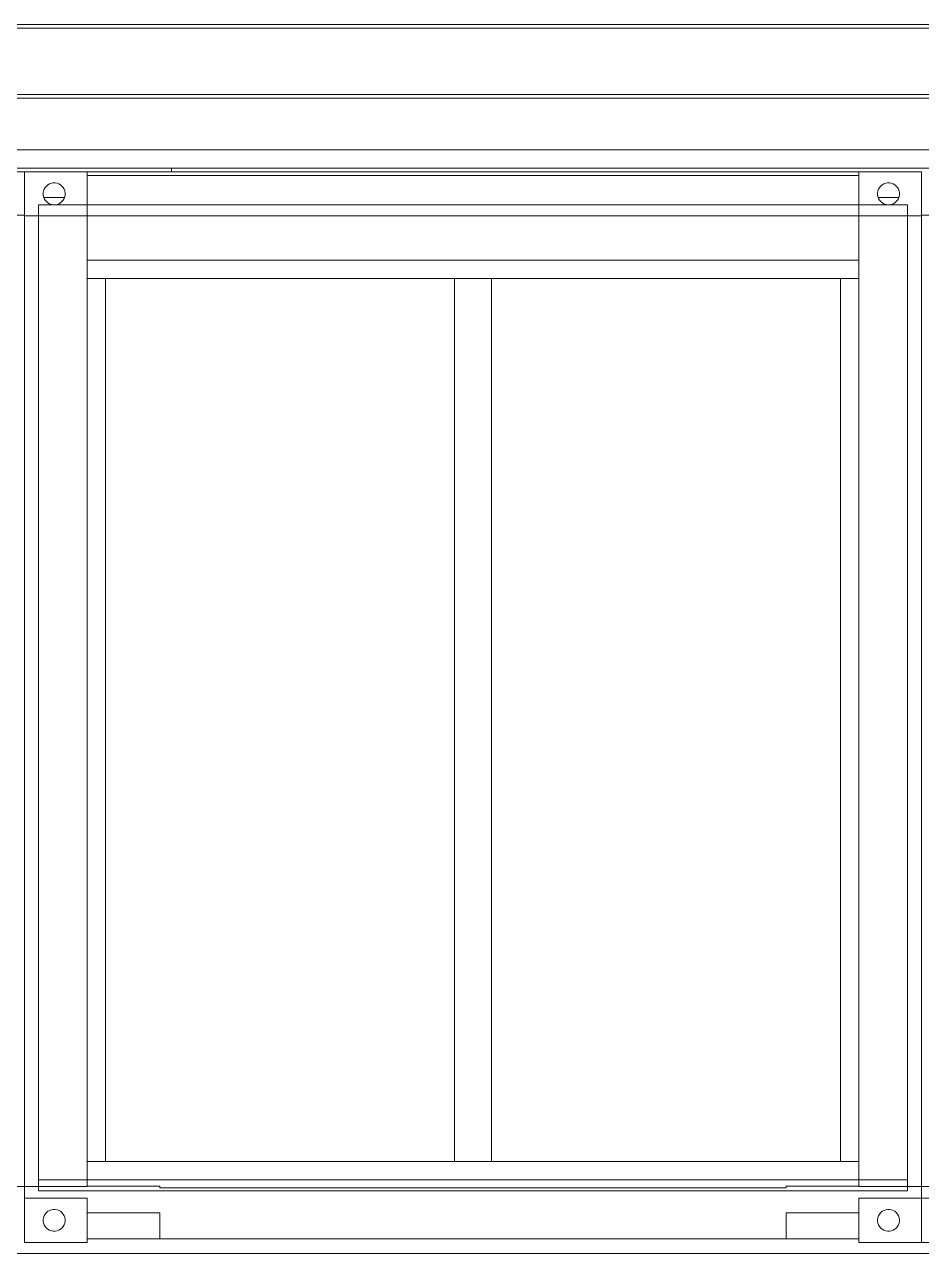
# Model space of a CAD drawing. Header units: metres. Extents: x -3 to 469, y -13 to 19.
# Drawn here: x 439.981 to 442.419, y -0.18 to 3.16 of the extents above; entities that cross this region are included whole.
import ezdxf

# ---------------------------------------------------------------- set-up
doc = ezdxf.new("R2010")
doc.units = ezdxf.units.M
doc.layers.add('0-1', color=7, linetype='Continuous', lineweight=5)
for name, color, linetype, lineweight, true_color in [('A-FLOR-2', 7, 'Continuous', 9, 0xaaaaaa), ('A-GENM-1', 7, 'Continuous', 9, 0xaaaaaa), ('A-WALL-1', 7, 'Continuous', 9, 0xaaaaaa), ('S-STRS-1', 7, 'Continuous', 9, 0xaaaaaa)]:
    doc.layers.add(name, color=color, linetype=linetype, lineweight=lineweight, true_color=true_color)

# ---------------------------------------------------------------- blocks, each defined once
blk = doc.blocks.new('Viga-007 - Viga-007-295370-FACHADA 04')
at = {"layer": 'A-GENM-1'}
for p, q in [((22.4233, -0.14), (22.6214, -0.14)), ((24.3233, -0.14), (24.5204, -0.14)), ((9.3917, -0.18), (33.3303, -0.18))]:
    blk.add_line(p, q, dxfattribs=at)
blk = doc.blocks.new('CONTAINER 23818 - CONTAINER-300114-FACHADA 04')
at = {"layer": 'S-STRS-1'}
for p, q in [((22.2533, -0.03), (22.4233, -0.03)), ((22.4233, -0.03), (22.2533, -0.03)), ((22.2533, -0.03), (22.2533, -0.15)), ((22.2533, -0.15), (22.2533, -0.03)), ((22.4233, -0.03), (22.4233, -0.15)), ((22.4233, -0.15), (22.4233, -0.03)), ((22.3128, -0.0689), (22.3167, -0.0656)), ((22.3128, -0.0689), (22.3167, -0.0656)), ((22.3167, -0.0656), (22.3212, -0.063)), ((22.3212, -0.063), (22.3167, -0.0656)), ((22.3212, -0.063), (22.3261, -0.0612)), ((22.3261, -0.0612), (22.3212, -0.063)), ((22.3261, -0.0612), (22.3312, -0.0603)), ((22.3312, -0.0603), (22.3261, -0.0612)), ((22.3312, -0.0603), (22.3364, -0.0603)), ((22.3364, -0.0603), (22.3312, -0.0603)), ((22.3364, -0.0603), (22.3415, -0.0612)), ((22.3415, -0.0612), (22.3364, -0.0603)), ((22.3415, -0.0612), (22.3464, -0.063)), ((22.3464, -0.063), (22.3415, -0.0612)), ((22.3464, -0.063), (22.3509, -0.0656)), ((22.3509, -0.0656), (22.3464, -0.063)), ((22.3509, -0.0656), (22.3549, -0.0689)), ((22.3549, -0.0689), (22.3509, -0.0656)), ((22.3042, -0.0874), (22.3051, -0.0823)), ((22.3051, -0.0823), (22.3042, -0.0874)), ((22.3042, -0.09), (22.3042, -0.0874)), ((22.3042, -0.0874), (22.3042, -0.09)), ((22.3042, -0.0926), (22.3042, -0.09)), ((22.3042, -0.09), (22.3042, -0.0926)), ((22.3051, -0.0977), (22.3042, -0.0926)), ((22.3042, -0.0926), (22.3051, -0.0977)), ((22.3051, -0.0823), (22.3068, -0.0774)), ((22.3068, -0.0774), (22.3051, -0.0823)), ((22.3068, -0.1026), (22.3051, -0.0977)), ((22.3068, -0.1026), (22.3051, -0.0977)), ((22.3068, -0.0774), (22.3094, -0.0729)), ((22.3094, -0.0729), (22.3068, -0.0774)), ((22.3094, -0.0729), (22.3128, -0.0689)), ((22.3128, -0.0689), (22.3094, -0.0729)), ((22.3549, -0.0689), (22.3582, -0.0729)), ((22.3582, -0.0729), (22.3549, -0.0689)), ((22.3582, -0.0729), (22.3608, -0.0774)), ((22.3608, -0.0774), (22.3582, -0.0729)), ((22.3608, -0.0774), (22.3626, -0.0823)), ((22.3626, -0.0823), (22.3608, -0.0774)), ((22.3626, -0.0977), (22.3608, -0.1026)), ((22.3608, -0.1026), (22.3626, -0.0977)), ((22.3626, -0.0823), (22.3635, -0.0874)), ((22.3635, -0.0874), (22.3626, -0.0823)), ((22.3635, -0.0926), (22.3626, -0.0977)), ((22.3626, -0.0977), (22.3635, -0.0926)), ((22.3635, -0.0874), (22.3635, -0.09)), ((22.3635, -0.09), (22.3635, -0.0874)), ((22.3635, -0.09), (22.3635, -0.0926)), ((22.3635, -0.0926), (22.3635, -0.09)), ((22.3094, -0.1071), (22.3068, -0.1026)), ((22.3094, -0.1071), (22.3068, -0.1026)), ((22.3128, -0.1111), (22.3094, -0.1071)), ((22.3128, -0.1111), (22.3094, -0.1071)), ((22.3167, -0.1144), (22.3128, -0.1111)), ((22.3167, -0.1144), (22.3128, -0.1111)), ((22.3212, -0.117), (22.3167, -0.1144)), ((22.3212, -0.117), (22.3167, -0.1144)), ((22.3261, -0.1188), (22.3212, -0.117)), ((22.3261, -0.1188), (22.3212, -0.117)), ((22.3312, -0.1197), (22.3261, -0.1188)), ((22.3312, -0.1197), (22.3261, -0.1188)), ((22.3364, -0.1197), (22.3312, -0.1197)), ((22.3312, -0.1197), (22.3364, -0.1197)), ((22.3415, -0.1188), (22.3364, -0.1197)), ((22.3364, -0.1197), (22.3415, -0.1188)), ((22.3464, -0.117), (22.3415, -0.1188)), ((22.3415, -0.1188), (22.3464, -0.117)), ((22.3509, -0.1144), (22.3464, -0.117)), ((22.3464, -0.117), (22.3509, -0.1144)), ((22.3549, -0.1111), (22.3509, -0.1144)), ((22.3509, -0.1144), (22.3549, -0.1111)), ((22.3582, -0.1071), (22.3549, -0.1111)), ((22.3549, -0.1111), (22.3582, -0.1071)), ((22.3608, -0.1026), (22.3582, -0.1071)), ((22.3582, -0.1071), (22.3608, -0.1026)), ((22.2533, -0.15), (22.4233, -0.15)), ((22.4233, -0.15), (22.2533, -0.15))]:
    blk.add_line(p, q, dxfattribs=at)
blk = doc.blocks.new('CONTAINER 23818 - CONTAINER 23818-300118-FACHADA 04')
blk.add_blockref('CONTAINER 23818 - CONTAINER-300114-FACHADA 04', (0, 0))
blk = doc.blocks.new('CONTAINER 26768 - CONTAINER-305205-FACHADA 04')
at = {"layer": 'S-STRS-1'}
for p, q in [((24.5213, -0.03), (24.6913, -0.03)), ((24.6913, -0.03), (24.5213, -0.03)), ((24.5213, -0.03), (24.5213, -0.15)), ((24.5213, -0.15), (24.5213, -0.03)), ((24.6913, -0.03), (24.6913, -0.15)), ((24.6913, -0.15), (24.6913, -0.03)), ((24.5808, -0.0689), (24.5847, -0.0656)), ((24.5808, -0.0689), (24.5847, -0.0656)), ((24.5847, -0.0656), (24.5892, -0.063)), ((24.5892, -0.063), (24.5847, -0.0656)), ((24.5892, -0.063), (24.5941, -0.0612)), ((24.5941, -0.0612), (24.5892, -0.063)), ((24.5941, -0.0612), (24.5992, -0.0603)), ((24.5992, -0.0603), (24.5941, -0.0612)), ((24.5992, -0.0603), (24.6044, -0.0603)), ((24.6044, -0.0603), (24.5992, -0.0603)), ((24.6044, -0.0603), (24.6095, -0.0612)), ((24.6095, -0.0612), (24.6044, -0.0603)), ((24.6095, -0.0612), (24.6144, -0.063)), ((24.6144, -0.063), (24.6095, -0.0612)), ((24.6144, -0.063), (24.6189, -0.0656)), ((24.6189, -0.0656), (24.6144, -0.063)), ((24.6189, -0.0656), (24.6229, -0.0689)), ((24.6229, -0.0689), (24.6189, -0.0656)), ((24.5722, -0.0874), (24.5731, -0.0823)), ((24.5731, -0.0823), (24.5722, -0.0874)), ((24.5722, -0.09), (24.5722, -0.0874)), ((24.5722, -0.0874), (24.5722, -0.09)), ((24.5722, -0.0926), (24.5722, -0.09)), ((24.5722, -0.09), (24.5722, -0.0926)), ((24.5731, -0.0977), (24.5722, -0.0926)), ((24.5722, -0.0926), (24.5731, -0.0977)), ((24.5731, -0.0823), (24.5748, -0.0774)), ((24.5748, -0.0774), (24.5731, -0.0823)), ((24.5748, -0.1026), (24.5731, -0.0977)), ((24.5748, -0.1026), (24.5731, -0.0977)), ((24.5748, -0.0774), (24.5774, -0.0729)), ((24.5774, -0.0729), (24.5748, -0.0774)), ((24.5774, -0.0729), (24.5808, -0.0689)), ((24.5808, -0.0689), (24.5774, -0.0729)), ((24.6229, -0.0689), (24.6262, -0.0729)), ((24.6262, -0.0729), (24.6229, -0.0689)), ((24.6262, -0.0729), (24.6288, -0.0774)), ((24.6288, -0.0774), (24.6262, -0.0729)), ((24.6288, -0.0774), (24.6306, -0.0823)), ((24.6306, -0.0823), (24.6288, -0.0774)), ((24.6306, -0.0977), (24.6288, -0.1026)), ((24.6288, -0.1026), (24.6306, -0.0977)), ((24.6306, -0.0823), (24.6315, -0.0874)), ((24.6315, -0.0874), (24.6306, -0.0823)), ((24.6315, -0.0926), (24.6306, -0.0977)), ((24.6306, -0.0977), (24.6315, -0.0926)), ((24.6315, -0.0874), (24.6315, -0.09)), ((24.6315, -0.09), (24.6315, -0.0874)), ((24.6315, -0.09), (24.6315, -0.0926)), ((24.6315, -0.0926), (24.6315, -0.09)), ((24.5774, -0.1071), (24.5748, -0.1026)), ((24.5774, -0.1071), (24.5748, -0.1026)), ((24.5808, -0.1111), (24.5774, -0.1071)), ((24.5808, -0.1111), (24.5774, -0.1071)), ((24.5847, -0.1144), (24.5808, -0.1111)), ((24.5847, -0.1144), (24.5808, -0.1111)), ((24.5892, -0.117), (24.5847, -0.1144)), ((24.5892, -0.117), (24.5847, -0.1144)), ((24.5941, -0.1188), (24.5892, -0.117)), ((24.5941, -0.1188), (24.5892, -0.117)), ((24.5992, -0.1197), (24.5941, -0.1188)), ((24.5992, -0.1197), (24.5941, -0.1188)), ((24.6044, -0.1197), (24.5992, -0.1197)), ((24.5992, -0.1197), (24.6044, -0.1197)), ((24.6095, -0.1188), (24.6044, -0.1197)), ((24.6044, -0.1197), (24.6095, -0.1188)), ((24.6144, -0.117), (24.6095, -0.1188)), ((24.6095, -0.1188), (24.6144, -0.117)), ((24.6189, -0.1144), (24.6144, -0.117)), ((24.6144, -0.117), (24.6189, -0.1144)), ((24.6229, -0.1111), (24.6189, -0.1144)), ((24.6189, -0.1144), (24.6229, -0.1111)), ((24.6262, -0.1071), (24.6229, -0.1111)), ((24.6229, -0.1111), (24.6262, -0.1071)), ((24.6288, -0.1026), (24.6262, -0.1071)), ((24.6262, -0.1071), (24.6288, -0.1026)), ((24.5213, -0.15), (24.6913, -0.15)), ((24.6913, -0.15), (24.5213, -0.15))]:
    blk.add_line(p, q, dxfattribs=at)
blk = doc.blocks.new('CONTAINER 26768 - CONTAINER 26768-305209-FACHADA 04')
blk.add_blockref('CONTAINER 26768 - CONTAINER-305205-FACHADA 04', (0, 0))
blk = doc.blocks.new('AL 27572 - AL 2-306121-FACHADA 04')
at = {"layer": 'A-WALL-1'}
blk.add_line((24.6534, 0.02), (22.2914, 0.02), dxfattribs=at)
blk = doc.blocks.new('AL 27572 - AL 27572-306118-FACHADA 04')
at = {"layer": 'A-WALL-1'}
for p, q in [((22.2914, 2.67), (24.6534, 2.67)), ((22.2914, 0.02), (22.2914, 2.67)), ((24.6534, 0.02), (24.6534, 2.67)), ((22.4233, 0.02), (22.4233, 2.52)), ((22.4233, 2.52), (24.5213, 2.52)), ((24.5213, 2.52), (24.5213, 0.02)), ((22.4233, 0.02), (22.2914, 0.02)), ((24.6534, 0.02), (24.5213, 0.02))]:
    blk.add_line(p, q, dxfattribs=at)
blk.add_blockref('AL 27572 - AL 2-306121-FACHADA 04', (0, 0))
blk = doc.blocks.new('J 08 27574 - J 08-306138-FACHADA 04')
at = {"layer": 'A-GENM-1'}
for p, q in [((24.5213, 2.52), (22.4233, 2.52)), ((22.4233, 2.52), (22.4233, 2.47)), ((22.4233, 2.52), (24.5213, 2.52)), ((22.4233, 2.47), (22.4233, 2.52)), ((24.5213, 2.47), (24.5213, 2.52)), ((24.5213, 2.52), (24.5213, 2.47)), ((22.4733, 2.47), (22.4233, 2.47)), ((22.4233, 2.47), (22.4233, 0.07)), ((22.4233, 0.07), (22.4233, 2.47)), ((22.4233, 2.47), (22.4733, 2.47)), ((22.4233, 2.47), (22.4733, 2.47)), ((22.4733, 2.47), (22.4233, 2.47)), ((22.4733, 0.07), (22.4733, 2.47)), ((22.4733, 2.47), (22.4733, 0.07)), ((22.4733, 2.47), (23.4223, 2.47)), ((23.4223, 2.47), (22.4733, 2.47)), ((23.5223, 2.47), (23.4223, 2.47)), ((23.4223, 2.47), (23.4223, 0.07)), ((23.4223, 0.07), (23.4223, 2.47)), ((23.4223, 2.47), (23.5223, 2.47)), ((23.5223, 2.47), (23.4223, 2.47)), ((23.4223, 2.47), (23.5223, 2.47)), ((23.5223, 0.07), (23.5223, 2.47)), ((23.5223, 2.47), (23.5223, 0.07)), ((23.5223, 2.47), (24.4713, 2.47)), ((24.4713, 2.47), (23.5223, 2.47)), ((24.4713, 2.47), (24.5213, 2.47)), ((24.4713, 2.47), (24.4713, 0.07)), ((24.5213, 2.47), (24.4713, 2.47)), ((24.4713, 0.07), (24.4713, 2.47)), ((24.4713, 2.47), (24.5213, 2.47)), ((24.5213, 2.47), (24.4713, 2.47)), ((24.5213, 0.07), (24.5213, 2.47)), ((24.5213, 2.47), (24.5213, 0.07)), ((22.4733, 0.07), (22.4233, 0.07)), ((22.4233, 0.07), (22.4733, 0.07)), ((22.4733, 0.07), (22.4233, 0.07)), ((22.4233, 0.07), (22.4233, 0.02)), ((22.4233, 0.07), (22.4733, 0.07)), ((22.4233, 0.02), (22.4233, 0.07)), ((23.4223, 0.07), (22.4733, 0.07)), ((22.4733, 0.07), (23.4223, 0.07)), ((23.5223, 0.07), (23.4223, 0.07)), ((23.4223, 0.07), (23.5223, 0.07)), ((23.5223, 0.07), (23.4223, 0.07)), ((23.4223, 0.07), (23.5223, 0.07)), ((24.4713, 0.07), (23.5223, 0.07)), ((23.5223, 0.07), (24.4713, 0.07)), ((24.4713, 0.07), (24.5213, 0.07)), ((24.5213, 0.07), (24.4713, 0.07)), ((24.4713, 0.07), (24.5213, 0.07)), ((24.5213, 0.07), (24.4713, 0.07)), ((24.5213, 0.02), (24.5213, 0.07)), ((24.5213, 0.07), (24.5213, 0.02)), ((22.4233, 0.02), (24.5213, 0.02)), ((24.5213, 0.02), (22.4233, 0.02))]:
    blk.add_line(p, q, dxfattribs=at)
blk = doc.blocks.new('J 08 27574 - J 08 27574-306142-FACHADA 04')
blk.add_blockref('J 08 27574 - J 08-306138-FACHADA 04', (0, 0))
blk = doc.blocks.new('PL 28882 - PL 28882-307280-FACHADA 04')
at = {"layer": 'A-GENM-1'}
for p, q in [((24.6913, 2.642), (24.6913, 0.002)), ((24.7104, 2.642), (24.6913, 2.642)), ((24.7293, 2.642), (24.7104, 2.642)), ((24.6913, 0.002), (24.7104, 0.002)), ((24.7104, 0.002), (24.7193, 0.002))]:
    blk.add_line(p, q, dxfattribs=at)
blk = doc.blocks.new('CONTAINER 29029 - CONTAINER-307700-FACHADA 04')
at = {"layer": 'S-STRS-1'}
for p, q in [((24.6913, -0.15), (24.6913, -0.03)), ((24.6913, -0.03), (24.6913, -0.15)), ((24.8613, -0.03), (24.6913, -0.03)), ((24.6913, -0.03), (24.8613, -0.03)), ((24.8613, -0.15), (24.8613, -0.03)), ((24.8613, -0.03), (24.8613, -0.15)), ((24.7598, -0.0689), (24.7637, -0.0656)), ((24.7637, -0.0656), (24.7598, -0.0689)), ((24.7637, -0.0656), (24.7682, -0.063)), ((24.7682, -0.063), (24.7637, -0.0656)), ((24.7682, -0.063), (24.7731, -0.0612)), ((24.7731, -0.0612), (24.7682, -0.063)), ((24.7731, -0.0612), (24.7782, -0.0603)), ((24.7782, -0.0603), (24.7731, -0.0612)), ((24.7782, -0.0603), (24.7834, -0.0603)), ((24.7834, -0.0603), (24.7782, -0.0603)), ((24.7834, -0.0603), (24.7885, -0.0612)), ((24.7885, -0.0612), (24.7834, -0.0603)), ((24.7885, -0.0612), (24.7934, -0.063)), ((24.7934, -0.063), (24.7885, -0.0612)), ((24.7934, -0.063), (24.7979, -0.0656)), ((24.7979, -0.0656), (24.7934, -0.063)), ((24.7979, -0.0656), (24.8019, -0.0689)), ((24.8019, -0.0689), (24.7979, -0.0656)), ((24.7512, -0.0874), (24.7521, -0.0823)), ((24.7521, -0.0823), (24.7512, -0.0874)), ((24.7512, -0.09), (24.7512, -0.0874)), ((24.7512, -0.0874), (24.7512, -0.09)), ((24.7512, -0.09), (24.7512, -0.0926)), ((24.7512, -0.0926), (24.7512, -0.09)), ((24.7521, -0.0977), (24.7512, -0.0926)), ((24.7521, -0.0977), (24.7512, -0.0926)), ((24.7521, -0.0823), (24.7538, -0.0774)), ((24.7538, -0.0774), (24.7521, -0.0823)), ((24.7521, -0.0977), (24.7538, -0.1026)), ((24.7538, -0.1026), (24.7521, -0.0977)), ((24.7538, -0.0774), (24.7564, -0.0729)), ((24.7564, -0.0729), (24.7538, -0.0774)), ((24.7564, -0.0729), (24.7598, -0.0689)), ((24.7598, -0.0689), (24.7564, -0.0729)), ((24.8019, -0.0689), (24.8052, -0.0729)), ((24.8052, -0.0729), (24.8019, -0.0689)), ((24.8052, -0.0729), (24.8078, -0.0774)), ((24.8052, -0.0729), (24.8078, -0.0774)), ((24.8078, -0.0774), (24.8096, -0.0823)), ((24.8096, -0.0823), (24.8078, -0.0774)), ((24.8096, -0.0977), (24.8078, -0.1026)), ((24.8078, -0.1026), (24.8096, -0.0977)), ((24.8096, -0.0823), (24.8105, -0.0874)), ((24.8105, -0.0874), (24.8096, -0.0823)), ((24.8105, -0.0926), (24.8096, -0.0977)), ((24.8096, -0.0977), (24.8105, -0.0926)), ((24.8105, -0.0874), (24.8105, -0.09)), ((24.8105, -0.09), (24.8105, -0.0874)), ((24.8105, -0.09), (24.8105, -0.0926)), ((24.8105, -0.0926), (24.8105, -0.09)), ((24.7564, -0.1071), (24.7538, -0.1026)), ((24.7538, -0.1026), (24.7564, -0.1071)), ((24.7598, -0.1111), (24.7564, -0.1071)), ((24.7564, -0.1071), (24.7598, -0.1111)), ((24.7637, -0.1144), (24.7598, -0.1111)), ((24.7598, -0.1111), (24.7637, -0.1144)), ((24.7682, -0.117), (24.7637, -0.1144)), ((24.7637, -0.1144), (24.7682, -0.117)), ((24.7731, -0.1188), (24.7682, -0.117)), ((24.7682, -0.117), (24.7731, -0.1188)), ((24.7782, -0.1197), (24.7731, -0.1188)), ((24.7731, -0.1188), (24.7782, -0.1197)), ((24.7834, -0.1197), (24.7782, -0.1197)), ((24.7782, -0.1197), (24.7834, -0.1197)), ((24.7885, -0.1188), (24.7834, -0.1197)), ((24.7834, -0.1197), (24.7885, -0.1188)), ((24.7934, -0.117), (24.7885, -0.1188)), ((24.7885, -0.1188), (24.7934, -0.117)), ((24.7979, -0.1144), (24.7934, -0.117)), ((24.7934, -0.117), (24.7979, -0.1144)), ((24.8019, -0.1111), (24.7979, -0.1144)), ((24.7979, -0.1144), (24.8019, -0.1111)), ((24.8052, -0.1071), (24.8019, -0.1111)), ((24.8019, -0.1111), (24.8052, -0.1071)), ((24.8078, -0.1026), (24.8052, -0.1071)), ((24.8052, -0.1071), (24.8078, -0.1026)), ((24.6913, -0.15), (24.8613, -0.15)), ((24.8613, -0.15), (24.6913, -0.15))]:
    blk.add_line(p, q, dxfattribs=at)
blk = doc.blocks.new('CONTAINER 29029 - CONTAINER 29029-307704-FACHADA 04')
blk.add_blockref('CONTAINER 29029 - CONTAINER-307700-FACHADA 04', (0, 0))
blk = doc.blocks.new('PL 29223 - PL 29223-307852-FACHADA 04')
at = {"layer": 'A-GENM-1'}
for p, q in [((22.2343, 2.642), (22.2154, 2.642)), ((22.2534, 2.642), (22.2343, 2.642)), ((22.2534, 0.002), (22.2534, 2.642)), ((22.2253, 0.002), (22.2343, 0.002)), ((22.2343, 0.002), (22.2534, 0.002))]:
    blk.add_line(p, q, dxfattribs=at)
blk = doc.blocks.new('Viga-009 - Viga-009-314955-FACHADA 04')
at = {"layer": 'A-GENM-1'}
for p, q in [((29.5673, 3.16), (11.2824, 3.16)), ((29.5673, 3.15), (11.2824, 3.15)), ((29.5673, 2.97), (11.2824, 2.97)), ((11.2824, 2.96), (29.5673, 2.96))]:
    blk.add_line(p, q, dxfattribs=at)
blk = doc.blocks.new('CONTAINER 30766 - CONTAINER-317141-FACHADA 04')
at = {"layer": 'S-STRS-1'}
for p, q in [((22.2533, 2.76), (22.4233, 2.76)), ((22.4233, 2.76), (22.2533, 2.76)), ((22.2533, 2.76), (22.2533, 2.642)), ((22.2533, 2.642), (22.2533, 2.76)), ((22.4233, 2.76), (22.4233, 2.64)), ((22.4233, 2.64), (22.4233, 2.76)), ((22.3042, 2.7026), (22.3051, 2.7077)), ((22.3051, 2.7077), (22.3042, 2.7026)), ((22.3051, 2.7077), (22.3068, 2.7126)), ((22.3068, 2.7126), (22.3051, 2.7077)), ((22.3068, 2.7126), (22.3094, 2.7171)), ((22.3094, 2.7171), (22.3068, 2.7126)), ((22.3094, 2.7171), (22.3128, 2.7211)), ((22.3128, 2.7211), (22.3094, 2.7171)), ((22.3128, 2.7211), (22.3167, 2.7244)), ((22.3128, 2.7211), (22.3167, 2.7244)), ((22.3167, 2.7244), (22.3212, 2.727)), ((22.3212, 2.727), (22.3167, 2.7244)), ((22.3212, 2.727), (22.3261, 2.7288)), ((22.3261, 2.7288), (22.3212, 2.727)), ((22.3261, 2.7288), (22.3312, 2.7297)), ((22.3312, 2.7297), (22.3261, 2.7288)), ((22.3312, 2.7297), (22.3364, 2.7297)), ((22.3364, 2.7297), (22.3312, 2.7297)), ((22.3364, 2.7297), (22.3415, 2.7288)), ((22.3415, 2.7288), (22.3364, 2.7297)), ((22.3415, 2.7288), (22.3464, 2.727)), ((22.3464, 2.727), (22.3415, 2.7288)), ((22.3464, 2.727), (22.3509, 2.7244)), ((22.3509, 2.7244), (22.3464, 2.727)), ((22.3509, 2.7244), (22.3549, 2.7211)), ((22.3549, 2.7211), (22.3509, 2.7244)), ((22.3549, 2.7211), (22.3582, 2.7171)), ((22.3582, 2.7171), (22.3549, 2.7211)), ((22.3582, 2.7171), (22.3608, 2.7126)), ((22.3608, 2.7126), (22.3582, 2.7171)), ((22.3608, 2.7126), (22.3626, 2.7077)), ((22.3626, 2.7077), (22.3608, 2.7126)), ((22.3626, 2.7077), (22.3635, 2.7026)), ((22.3635, 2.7026), (22.3626, 2.7077)), ((22.3042, 2.7), (22.3042, 2.7026)), ((22.3042, 2.7026), (22.3042, 2.7)), ((22.3042, 2.6974), (22.3042, 2.7)), ((22.3042, 2.7), (22.3042, 2.6974)), ((22.3051, 2.6923), (22.3042, 2.6974)), ((22.3042, 2.6974), (22.3051, 2.6923)), ((22.3068, 2.6874), (22.3051, 2.6923)), ((22.3068, 2.6874), (22.3051, 2.6923)), ((22.3094, 2.6829), (22.3068, 2.6874)), ((22.3094, 2.6829), (22.3068, 2.6874)), ((22.3128, 2.6789), (22.3094, 2.6829)), ((22.3128, 2.6789), (22.3094, 2.6829)), ((22.3167, 2.6756), (22.3128, 2.6789)), ((22.3167, 2.6756), (22.3128, 2.6789)), ((22.3212, 2.673), (22.3167, 2.6756)), ((22.3212, 2.673), (22.3167, 2.6756)), ((22.3261, 2.6712), (22.3212, 2.673)), ((22.3261, 2.6712), (22.3212, 2.673)), ((22.3464, 2.673), (22.3415, 2.6712)), ((22.3415, 2.6712), (22.3464, 2.673)), ((22.3509, 2.6756), (22.3464, 2.673)), ((22.3464, 2.673), (22.3509, 2.6756)), ((22.3549, 2.6789), (22.3509, 2.6756)), ((22.3509, 2.6756), (22.3549, 2.6789)), ((22.3582, 2.6829), (22.3549, 2.6789)), ((22.3549, 2.6789), (22.3582, 2.6829)), ((22.3608, 2.6874), (22.3582, 2.6829)), ((22.3582, 2.6829), (22.3608, 2.6874)), ((22.3626, 2.6923), (22.3608, 2.6874)), ((22.3608, 2.6874), (22.3626, 2.6923)), ((22.3635, 2.6974), (22.3626, 2.6923)), ((22.3626, 2.6923), (22.3635, 2.6974)), ((22.3635, 2.7026), (22.3635, 2.7)), ((22.3635, 2.7), (22.3635, 2.7026)), ((22.3635, 2.7), (22.3635, 2.6974)), ((22.3635, 2.6974), (22.3635, 2.7)), ((22.2534, 2.64), (22.4233, 2.64)), ((22.4233, 2.64), (22.2534, 2.64)), ((22.3312, 2.6703), (22.3261, 2.6712)), ((22.3312, 2.6703), (22.3261, 2.6712)), ((22.3364, 2.6703), (22.3312, 2.6703)), ((22.3312, 2.6703), (22.3364, 2.6703)), ((22.3415, 2.6712), (22.3364, 2.6703)), ((22.3364, 2.6703), (22.3415, 2.6712))]:
    blk.add_line(p, q, dxfattribs=at)
blk = doc.blocks.new('CONTAINER 30766 - CONTAINER 30766-317145-FACHADA 04')
blk.add_blockref('CONTAINER 30766 - CONTAINER-317141-FACHADA 04', (0, 0))
blk = doc.blocks.new('Viga-003 31416 - Viga-003 31416-319083-FACHADA 04')
at = {"layer": 'A-GENM-1'}
blk.add_line((22.4233, 2.76), (24.5204, 2.76), dxfattribs=at)
blk = doc.blocks.new('CONTAINER 33168 - CONTAINER-321116-FACHADA 04')
at = {"layer": 'S-STRS-1'}
for p, q in [((24.5213, 2.76), (24.6913, 2.76)), ((24.6913, 2.76), (24.5213, 2.76)), ((24.5213, 2.76), (24.5213, 2.64)), ((24.5213, 2.64), (24.5213, 2.76)), ((24.6913, 2.76), (24.6913, 2.642)), ((24.6913, 2.642), (24.6913, 2.76)), ((24.5722, 2.7026), (24.5731, 2.7077)), ((24.5731, 2.7077), (24.5722, 2.7026)), ((24.5731, 2.7077), (24.5748, 2.7126)), ((24.5748, 2.7126), (24.5731, 2.7077)), ((24.5748, 2.7126), (24.5774, 2.7171)), ((24.5774, 2.7171), (24.5748, 2.7126)), ((24.5774, 2.7171), (24.5808, 2.7211)), ((24.5808, 2.7211), (24.5774, 2.7171)), ((24.5808, 2.7211), (24.5847, 2.7244)), ((24.5808, 2.7211), (24.5847, 2.7244)), ((24.5847, 2.7244), (24.5892, 2.727)), ((24.5892, 2.727), (24.5847, 2.7244)), ((24.5892, 2.727), (24.5941, 2.7288)), ((24.5941, 2.7288), (24.5892, 2.727)), ((24.5941, 2.7288), (24.5992, 2.7297)), ((24.5992, 2.7297), (24.5941, 2.7288)), ((24.5992, 2.7297), (24.6044, 2.7297)), ((24.6044, 2.7297), (24.5992, 2.7297)), ((24.6044, 2.7297), (24.6095, 2.7288)), ((24.6095, 2.7288), (24.6044, 2.7297)), ((24.6095, 2.7288), (24.6144, 2.727)), ((24.6144, 2.727), (24.6095, 2.7288)), ((24.6144, 2.727), (24.6189, 2.7244)), ((24.6189, 2.7244), (24.6144, 2.727)), ((24.6189, 2.7244), (24.6229, 2.7211)), ((24.6229, 2.7211), (24.6189, 2.7244)), ((24.6229, 2.7211), (24.6262, 2.7171)), ((24.6262, 2.7171), (24.6229, 2.7211)), ((24.6262, 2.7171), (24.6288, 2.7126)), ((24.6288, 2.7126), (24.6262, 2.7171)), ((24.6288, 2.7126), (24.6306, 2.7077)), ((24.6306, 2.7077), (24.6288, 2.7126)), ((24.6306, 2.7077), (24.6315, 2.7026)), ((24.6315, 2.7026), (24.6306, 2.7077)), ((24.5722, 2.7), (24.5722, 2.7026)), ((24.5722, 2.7026), (24.5722, 2.7)), ((24.5722, 2.6974), (24.5722, 2.7)), ((24.5722, 2.7), (24.5722, 2.6974)), ((24.5731, 2.6923), (24.5722, 2.6974)), ((24.5722, 2.6974), (24.5731, 2.6923)), ((24.5748, 2.6874), (24.5731, 2.6923)), ((24.5748, 2.6874), (24.5731, 2.6923)), ((24.5774, 2.6829), (24.5748, 2.6874)), ((24.5774, 2.6829), (24.5748, 2.6874)), ((24.5808, 2.6789), (24.5774, 2.6829)), ((24.5808, 2.6789), (24.5774, 2.6829)), ((24.5847, 2.6756), (24.5808, 2.6789)), ((24.5847, 2.6756), (24.5808, 2.6789)), ((24.5892, 2.673), (24.5847, 2.6756)), ((24.5892, 2.673), (24.5847, 2.6756)), ((24.5941, 2.6712), (24.5892, 2.673)), ((24.5941, 2.6712), (24.5892, 2.673)), ((24.6144, 2.673), (24.6095, 2.6712)), ((24.6095, 2.6712), (24.6144, 2.673)), ((24.6189, 2.6756), (24.6144, 2.673)), ((24.6144, 2.673), (24.6189, 2.6756)), ((24.6229, 2.6789), (24.6189, 2.6756)), ((24.6189, 2.6756), (24.6229, 2.6789)), ((24.6262, 2.6829), (24.6229, 2.6789)), ((24.6229, 2.6789), (24.6262, 2.6829)), ((24.6288, 2.6874), (24.6262, 2.6829)), ((24.6262, 2.6829), (24.6288, 2.6874)), ((24.6306, 2.6923), (24.6288, 2.6874)), ((24.6288, 2.6874), (24.6306, 2.6923)), ((24.6315, 2.6974), (24.6306, 2.6923)), ((24.6306, 2.6923), (24.6315, 2.6974)), ((24.6315, 2.7026), (24.6315, 2.7)), ((24.6315, 2.7), (24.6315, 2.7026)), ((24.6315, 2.7), (24.6315, 2.6974)), ((24.6315, 2.6974), (24.6315, 2.7)), ((24.5213, 2.64), (24.6913, 2.64)), ((24.6913, 2.64), (24.5213, 2.64)), ((24.5992, 2.6703), (24.5941, 2.6712)), ((24.5992, 2.6703), (24.5941, 2.6712)), ((24.6044, 2.6703), (24.5992, 2.6703)), ((24.5992, 2.6703), (24.6044, 2.6703)), ((24.6095, 2.6712), (24.6044, 2.6703)), ((24.6044, 2.6703), (24.6095, 2.6712))]:
    blk.add_line(p, q, dxfattribs=at)
blk = doc.blocks.new('CONTAINER 33168 - CONTAINER 33168-321120-FACHADA 04')
blk.add_blockref('CONTAINER 33168 - CONTAINER-321116-FACHADA 04', (0, 0))
blk = doc.blocks.new('CONTAINER 34915 - CONTAINER-327143-FACHADA 04')
at = {"layer": 'S-STRS-1'}
for p, q in [((22.0834, 2.64), (22.0834, 2.76)), ((22.0834, 2.76), (22.0834, 2.64)), ((22.2534, 2.76), (22.0834, 2.76)), ((22.0834, 2.76), (22.2534, 2.76)), ((22.2534, 2.642), (22.2534, 2.76)), ((22.2534, 2.76), (22.2534, 2.642)), ((22.1432, 2.7026), (22.1441, 2.7077)), ((22.1441, 2.7077), (22.1432, 2.7026)), ((22.1441, 2.7077), (22.1459, 2.7126)), ((22.1459, 2.7126), (22.1441, 2.7077)), ((22.1459, 2.7126), (22.1485, 2.7171)), ((22.1485, 2.7171), (22.1459, 2.7126)), ((22.1485, 2.7171), (22.1518, 2.7211)), ((22.1518, 2.7211), (22.1485, 2.7171)), ((22.1518, 2.7211), (22.1558, 2.7244)), ((22.1558, 2.7244), (22.1518, 2.7211)), ((22.1558, 2.7244), (22.1603, 2.727)), ((22.1603, 2.727), (22.1558, 2.7244)), ((22.1603, 2.727), (22.1652, 2.7288)), ((22.1652, 2.7288), (22.1603, 2.727)), ((22.1652, 2.7288), (22.1703, 2.7297)), ((22.1703, 2.7297), (22.1652, 2.7288)), ((22.1703, 2.7297), (22.1755, 2.7297)), ((22.1755, 2.7297), (22.1703, 2.7297)), ((22.1755, 2.7297), (22.1806, 2.7288)), ((22.1806, 2.7288), (22.1755, 2.7297)), ((22.1806, 2.7288), (22.1855, 2.727)), ((22.1855, 2.727), (22.1806, 2.7288)), ((22.1855, 2.727), (22.19, 2.7244)), ((22.19, 2.7244), (22.1855, 2.727)), ((22.19, 2.7244), (22.1939, 2.7211)), ((22.1939, 2.7211), (22.19, 2.7244)), ((22.1939, 2.7211), (22.1973, 2.7171)), ((22.1973, 2.7171), (22.1939, 2.7211)), ((22.1973, 2.7171), (22.1999, 2.7126)), ((22.1973, 2.7171), (22.1999, 2.7126)), ((22.1999, 2.7126), (22.2017, 2.7077)), ((22.2017, 2.7077), (22.1999, 2.7126)), ((22.2017, 2.7077), (22.2026, 2.7026)), ((22.2026, 2.7026), (22.2017, 2.7077)), ((22.1432, 2.7), (22.1432, 2.7026)), ((22.1432, 2.7026), (22.1432, 2.7)), ((22.1432, 2.7), (22.1432, 2.6974)), ((22.1432, 2.6974), (22.1432, 2.7)), ((22.1441, 2.6923), (22.1432, 2.6974)), ((22.1441, 2.6923), (22.1432, 2.6974)), ((22.1441, 2.6923), (22.1459, 2.6874)), ((22.1459, 2.6874), (22.1441, 2.6923)), ((22.1485, 2.6829), (22.1459, 2.6874)), ((22.1459, 2.6874), (22.1485, 2.6829)), ((22.1518, 2.6789), (22.1485, 2.6829)), ((22.1485, 2.6829), (22.1518, 2.6789)), ((22.1558, 2.6756), (22.1518, 2.6789)), ((22.1518, 2.6789), (22.1558, 2.6756)), ((22.1603, 2.673), (22.1558, 2.6756)), ((22.1558, 2.6756), (22.1603, 2.673)), ((22.1652, 2.6712), (22.1603, 2.673)), ((22.1603, 2.673), (22.1652, 2.6712)), ((22.1855, 2.673), (22.1806, 2.6712)), ((22.1806, 2.6712), (22.1855, 2.673)), ((22.19, 2.6756), (22.1855, 2.673)), ((22.1855, 2.673), (22.19, 2.6756)), ((22.1939, 2.6789), (22.19, 2.6756)), ((22.19, 2.6756), (22.1939, 2.6789)), ((22.1973, 2.6829), (22.1939, 2.6789)), ((22.1939, 2.6789), (22.1973, 2.6829)), ((22.1999, 2.6874), (22.1973, 2.6829)), ((22.1973, 2.6829), (22.1999, 2.6874)), ((22.2017, 2.6923), (22.1999, 2.6874)), ((22.1999, 2.6874), (22.2017, 2.6923)), ((22.2026, 2.6974), (22.2017, 2.6923)), ((22.2017, 2.6923), (22.2026, 2.6974)), ((22.2026, 2.7026), (22.2026, 2.7)), ((22.2026, 2.7), (22.2026, 2.7026)), ((22.2026, 2.7), (22.2026, 2.6974)), ((22.2026, 2.6974), (22.2026, 2.7)), ((22.0834, 2.64), (22.1773, 2.64)), ((22.1773, 2.64), (22.0834, 2.64)), ((22.1703, 2.6703), (22.1652, 2.6712)), ((22.1652, 2.6712), (22.1703, 2.6703)), ((22.1755, 2.6703), (22.1703, 2.6703)), ((22.1703, 2.6703), (22.1755, 2.6703)), ((22.1806, 2.6712), (22.1755, 2.6703)), ((22.1755, 2.6703), (22.1806, 2.6712))]:
    blk.add_line(p, q, dxfattribs=at)
blk = doc.blocks.new('CONTAINER 34915 - CONTAINER 34915-327147-FACHADA 04')
blk.add_blockref('CONTAINER 34915 - CONTAINER-327143-FACHADA 04', (0, 0))
blk = doc.blocks.new('CONTAINER-R01_rvt-4-FACHADA 04')
at = {"layer": 'A-FLOR-2'}
for p, q in [((20.1542, 2.77), (22.6523, 2.77)), ((22.4233, 2.75), (24.5213, 2.75)), ((22.4233, 2.75), (22.4233, 2.64)), ((22.6523, 2.77), (25.1504, 2.77)), ((22.6523, 2.77), (22.6523, 2.76)), ((22.6523, 2.77), (22.6523, 2.76)), ((24.5213, 2.75), (24.5213, 2.64)), ((22.3059, 2.69), (22.3618, 2.69)), ((24.5739, 2.69), (24.6298, 2.69)), ((24.5213, 2.64), (22.4233, 2.64)), ((22.2913, 0.02), (24.6533, 0.02)), ((22.2913, 0.02), (22.2913, -0.01)), ((24.6533, 0.02), (24.6533, -0.01)), ((24.6533, -0.01), (22.2913, -0.01))]:
    blk.add_line(p, q, dxfattribs=at)
at = {"layer": 'A-WALL-1'}
for p, q in [((22.6523, 2.82), (20.1542, 2.82)), ((25.1504, 2.82), (22.6523, 2.82)), ((20.1542, 2.77), (22.6523, 2.77)), ((22.6523, 2.77), (25.1504, 2.77)), ((22.2533, 2.642), (22.2533, 2.67)), ((22.4234, 2.64), (22.2534, 2.64)), ((22.4234, 0.0025), (22.4234, 2.64)), ((24.5213, 2.64), (24.5213, 0.0025)), ((24.6913, 2.64), (24.5213, 2.64)), ((24.6913, 2.642), (24.6913, 2.67)), ((22.2533, 0.002), (22.2533, -0.03)), ((22.2533, 0.002), (22.2533, -0.03)), ((22.4234, 0.002), (22.2534, 0.002)), ((22.6214, 0.0025), (22.4234, 0.0025)), ((22.6214, -0.0015), (22.6214, 0.0025)), ((24.5213, 0.0025), (24.3233, 0.0025)), ((24.3233, 0.0025), (24.3233, -0.0015)), ((24.6913, 0.002), (24.5213, 0.002)), ((24.6913, -0.03), (24.6913, 0.002)), ((22.2533, -0.03), (22.4234, -0.03)), ((22.2533, -0.03), (22.4234, -0.03)), ((22.4234, -0.03), (22.4234, -0.07)), ((24.3233, -0.0015), (22.6214, -0.0015)), ((24.5213, -0.03), (24.6913, -0.03)), ((24.5213, -0.03), (24.6913, -0.03)), ((24.5213, -0.07), (24.5213, -0.03)), ((22.4234, -0.07), (22.6214, -0.07)), ((22.6214, -0.07), (22.6214, -0.14)), ((24.3233, -0.14), (24.3233, -0.07)), ((24.3233, -0.07), (24.5213, -0.07)), ((22.6214, -0.14), (24.3233, -0.14))]:
    blk.add_line(p, q, dxfattribs=at)
at = {"layer": 'A-GENM-1'}
for name in ['Viga-009 - Viga-009-314955-FACHADA 04', 'Viga-003 31416 - Viga-003 31416-319083-FACHADA 04', 'PL 29223 - PL 29223-307852-FACHADA 04', 'PL 28882 - PL 28882-307280-FACHADA 04', 'J 08 27574 - J 08 27574-306142-FACHADA 04', 'Viga-007 - Viga-007-295370-FACHADA 04']:
    blk.add_blockref(name, (0, 0), dxfattribs=at)
at = {"layer": 'A-WALL-1'}
blk.add_blockref('AL 27572 - AL 27572-306118-FACHADA 04', (0, 0), dxfattribs=at)
at = {"layer": 'S-STRS-1'}
for name in ['CONTAINER 34915 - CONTAINER 34915-327147-FACHADA 04', 'CONTAINER 30766 - CONTAINER 30766-317145-FACHADA 04', 'CONTAINER 33168 - CONTAINER 33168-321120-FACHADA 04', 'CONTAINER 23818 - CONTAINER 23818-300118-FACHADA 04', 'CONTAINER 26768 - CONTAINER 26768-305209-FACHADA 04', 'CONTAINER 29029 - CONTAINER 29029-307704-FACHADA 04']:
    blk.add_blockref(name, (0, 0), dxfattribs=at)

msp = doc.modelspace()

# ---------------------------------------------------------------- block references
at = {"layer": '0-1'}
msp.add_blockref('CONTAINER-R01_rvt-4-FACHADA 04', (417.728, 0), dxfattribs=at)

doc.saveas('drawing.dxf')
